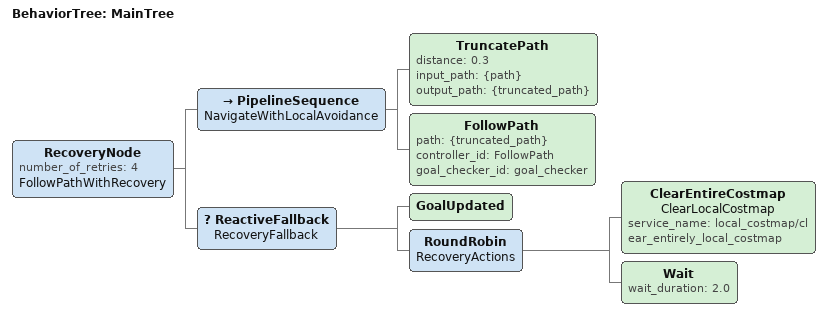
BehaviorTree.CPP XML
<!-- Kustomoitu Behavior Tree reitin seuraamiseen -->
<root main_tree_to_execute="MainTree">
  <BehaviorTree ID="MainTree">
    <!-- RecoveryNode yrittää päätoimintoa, ja jos se epäonnistuu, suorittaa palautumistoimet -->
    <RecoveryNode number_of_retries="4" name="FollowPathWithRecovery">

      <!-- PÄÄTOIMINTO: Reitin seuraaminen ja kuljettujen pisteiden poisto -->
      <PipelineSequence name="NavigateWithLocalAvoidance">
        <!-- Poistaa reitistä ne pisteet, jotka on jo ohitettu (esim. 30 cm säteellä robotista) -->
        <TruncatePath distance="0.3" input_path="{path}" output_path="{truncated_path}"/>
        <!-- Paikallinen suunnittelija (Controller) seuraa reittiä ja hoitaa dynaamisen esteiden väistön automaattisesti -->
        <FollowPath path="{truncated_path}" controller_id="FollowPath" goal_checker_id="goal_checker"/>
      </PipelineSequence>

      <!-- PALAUTUMISTOIMET: Jos reitti on aivan tukossa, suoritetaan nämä vuorotellen -->
      <ReactiveFallback name="RecoveryFallback">
        <GoalUpdated/>
        <RoundRobin name="RecoveryActions">
          <!-- 1. Puhdistetaan paikallinen este-kartta (jos lidar on nähnyt olemattoman esteen) -->
          <ClearEntireCostmap name="ClearLocalCostmap" service_name="local_costmap/clear_entirely_local_costmap"/>
          <!-- 2. Odotetaan 2 sekuntia (jos este on liikkuva, esim. ihminen tai eläin) -->
          <Wait wait_duration="2.0"/>
        </RoundRobin>
      </ReactiveFallback>
    </RecoveryNode>
  </BehaviorTree>
</root>
